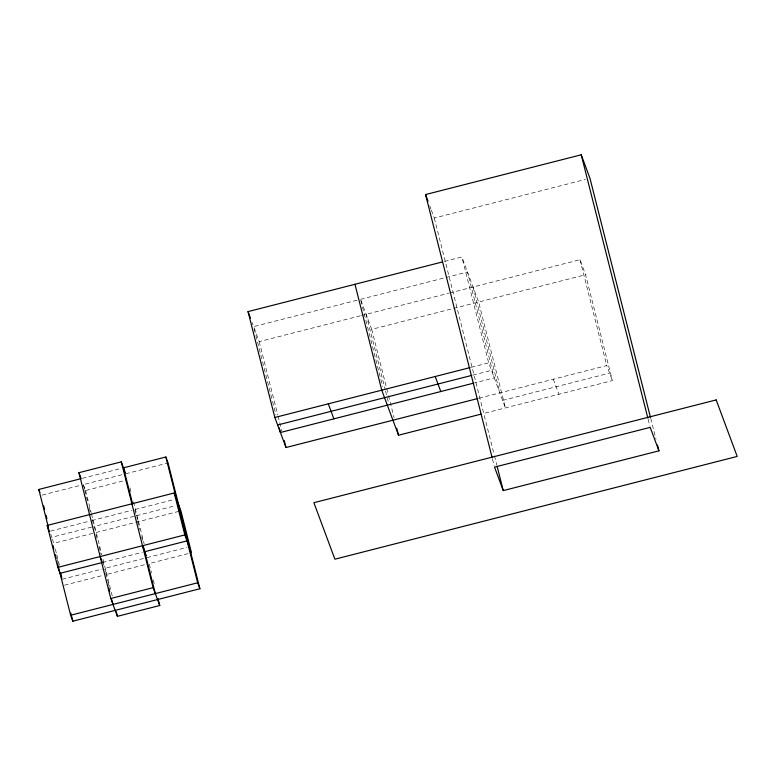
<?xml version="1.0" encoding="UTF-8"?>
<svg xmlns="http://www.w3.org/2000/svg" width="776" height="776" viewBox="0 0 776 776"><rect width="100%" height="100%" fill="white"/><g stroke="black" fill="none" stroke-linecap="round" stroke-linejoin="round"><path stroke-width="0.58" stroke-dasharray="3.88 2.91" d="M431.378 210.218L434.288 218.046L585.346 179.45M444.454 261.434L461.885 256.972L478.647 302.029L505.438 407.914L488.676 362.858L461.885 256.972M357.067 300.205L253.626 326.628L252.025 322.331M360.549 299.313L467.472 271.998L494.264 377.873L474.505 382.917M254.024 327.695L259.213 341.644L360.326 315.813M361.49 315.512L448.654 293.25M449.818 292.95L579.982 259.698L585.579 274.723L612.371 380.599L483.361 413.55M360.947 300.38L371.723 329.344L585.579 274.723M471.245 367.31L488.676 362.858M472.875 375.118L491.47 370.365M82.295 478.346L121.201 468.403M42.156 495.107L81.073 485.175M84.535 489.249L83.362 484.583L123.413 474.349M125.702 473.767L168.053 462.952M83.362 484.583L85.573 490.529L126.779 480.005M478.938 398.233L606.774 365.574L612.371 380.599M502.644 400.406L609.567 373.091M50.556 531.094L89.463 521.152M91.752 520.57L131.813 510.336M135.247 509.463L174.163 499.521M91.684 527.098L51.623 537.332L50.44 532.675M134.025 516.283L93.974 526.516L95.817 531.473M136.314 515.7L175.231 505.758M92.751 533.345L53.835 543.287L52.361 539.32M96.185 532.462L179.731 511.122M102.364 562.503L142.425 552.269M62.235 579.265L102.287 569.031M143.492 558.507L104.576 568.449L106.797 574.395L147.993 563.871M146.926 557.634L186.987 547.4M64.447 585.211L103.363 575.278M188.054 553.637L149.137 563.58L151.495 572.901M553.317 379.231L558.904 394.256M429.72 205.747L430.961 209.103M136.683 516.69L138.526 521.647M650.715 418.361L655.992 439.235M648.144 419.244L649.9 426.199M579.982 259.698L606.774 365.574M473.059 287.013L499.851 392.889M434.288 218.046L494.166 454.649M494.457 455.803L496.805 465.086M492.469 459.004L494.234 465.969M371.723 329.344L388.213 394.499M388.504 395.663L394.101 417.769M366.136 314.329L385.274 389.959M385.565 391.123L388.805 403.918M360.84 300.477L382.626 386.574M259.213 341.644L277.76 414.947M278.06 416.111L281.882 431.233M254.218 328.946L276.004 415.053M129.98 487.871L131.163 492.527M133.52 501.849L144.132 543.782M153.27 579.885L154.443 584.541M134.84 509.88L136.023 514.537M137.788 521.52L139.855 529.678M141.62 536.662L142.803 541.328M85.573 490.529L91.17 512.664M91.471 513.828L101.782 554.597M102.966 559.253L112.394 596.531M84.836 490.413L87.484 500.889M89.25 507.882L90.433 512.538M92.198 519.532L93.382 524.188M96.03 534.674L97.213 539.33M98.979 546.323L101.045 554.471M102.81 561.465L103.994 566.121M105.759 573.105L107.825 581.263M108.116 582.427L108.999 585.919M55.309 549.107L56.493 553.763M56.784 554.927L59.442 565.413M57.22 559.467L58.404 564.123"/><path stroke-width="1.16" d="M492.178 457.85L425.558 194.563L581.224 154.802L589.964 178.276L650.414 417.197M477.774 398.534L286.005 447.519L274.83 417.488L248.039 311.603L442.126 262.026M274.83 417.488L470.081 367.601M157.984 598.519L159.749 605.513L117.409 616.328L110.764 598.49L78.929 472.691L121.279 461.875L125.334 472.778M277.624 424.996L471.711 375.409M48.529 527.893L38.8 489.452L81.15 478.637L78.929 472.691M57.666 563.997L70.635 615.252L72.847 621.198L199.888 588.751L168.053 462.952L165.841 457.006L123.491 467.821L132.628 503.925M473.341 383.218L280.417 432.504L279.244 427.848M354.962 284.288L381.753 390.173L398.515 435.229L481.033 414.141M61.867 578.275L57.812 567.372L47.2 525.439L174.231 492.983L180.876 510.831L191.488 552.764L184.843 534.916L174.231 492.983M57.812 567.372L184.843 534.916M60.024 573.318L102.364 562.503M144.714 551.688L187.055 540.862M658.931 450.837L650.191 427.363L494.525 467.123L503.255 490.597L658.931 450.837L657.466 445.036M110.764 598.49L153.114 587.665L159.749 605.513M70.635 615.252L197.667 582.795L199.888 588.751M425.558 194.563L428.051 201.275M435.21 376.515L440.807 391.531M328.287 403.83L333.874 418.846M248.039 311.603L250.435 318.044M142.503 545.732L146.189 555.645M100.153 556.557L101.996 561.514M38.8 489.452L39.906 492.43M47.2 525.439L49.412 531.385M581.224 154.802L647.844 418.08M497.096 466.24L503.255 490.597M396.749 428.245L398.515 435.229M284.239 440.535L286.005 447.519M165.841 457.006L197.667 582.795M143.531 547.022L155.326 593.621M121.279 461.875L153.114 587.665M116.225 611.672L117.409 616.328M108.853 588.13L109.736 591.622M111.802 599.77L112.976 604.436M43.669 505.884L44.552 509.376M46.026 515.206L46.909 518.698M60.761 573.445L61.643 576.937M70.781 613.05L72.847 621.198M52.943 545.363L53.835 548.855M55.309 554.685L56.192 558.177M716.17 399.921L313.882 502.693L334.912 559.195L737.2 456.433L716.17 399.921"/></g></svg>
